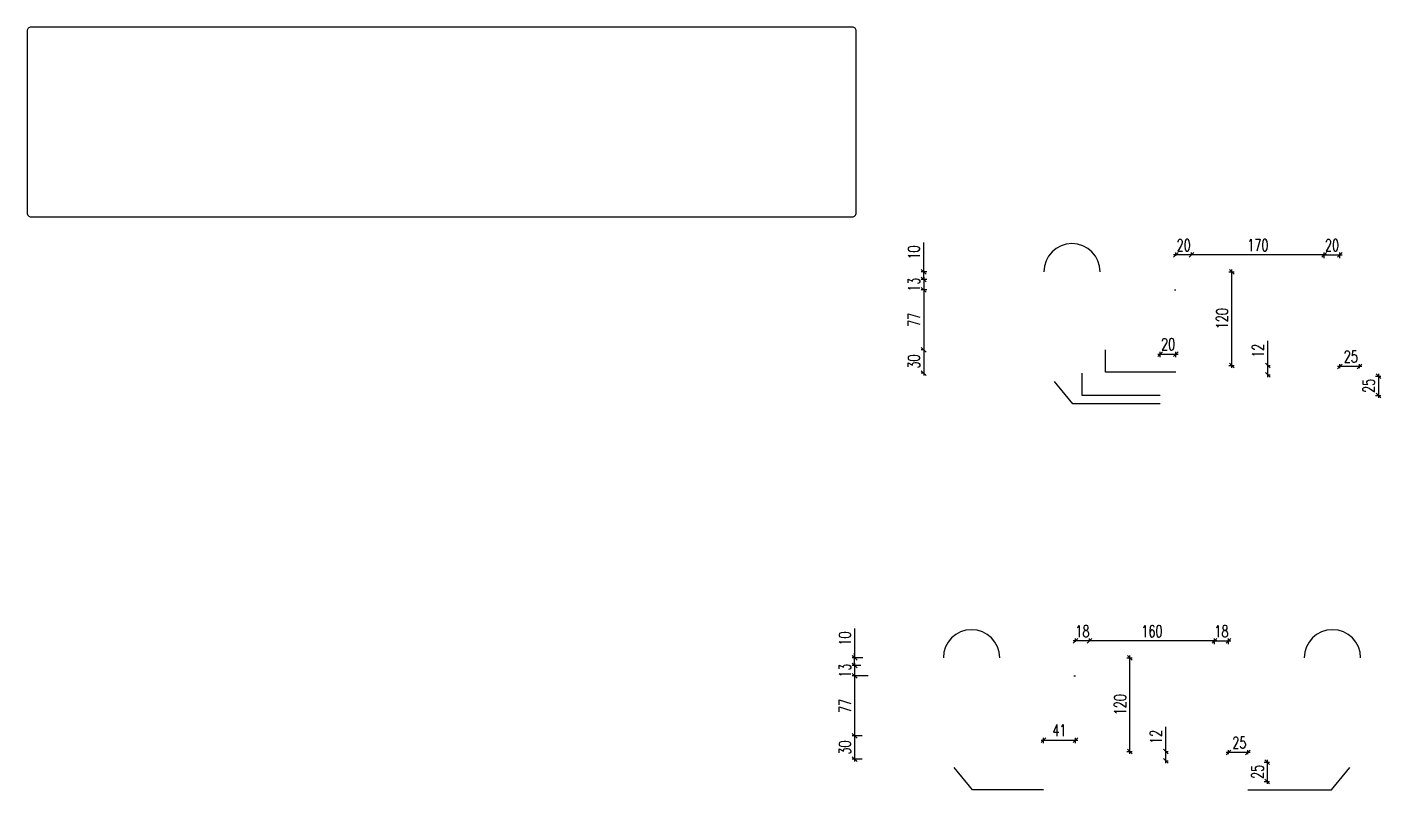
# Model space of a CAD drawing. Extents: x 307 to 786, y -197 to -94.
# Drawn here: x 306.72 to 324.06, y -130.6 to -120.82 of the extents above; entities that cross this region are included whole.
import ezdxf

# ---------------------------------------------------------------- set-up
doc = ezdxf.new("R2010")
doc.units = 0
doc.header["$LTSCALE"] = 0.5
doc.header["$MEASUREMENT"] = 0
doc.layers.get('DEFPOINTS').update_dxf_attribs({"linetype": 'CONTINUOUS'})
doc.layers.add('COTATION', color=7, linetype='CONTINUOUS')
doc.styles.add('ROMANS8', font='romans.shx', dxfattribs={"width": 0.7})
doc.dimstyles.new('COT50 cm', dxfattribs={"dimtxt": 0.15, "dimasz": 0.06, "dimexe": 0.03, "dimexo": 0.1, "dimgap": 0.05, "dimtad": 1, "dimdec": 0, "dimlfac": 100, "dimzin": 0, "dimdsep": 46, "dimtxsty": 'ROMANS8', "dimblk1": 'OBLIQUE', "dimblk2": 'OBLIQUE', "dimsah": 1, "dimcen": 0.03, "dimdle": 0.03, "dimclrt": 1, "dimadec": 0, "dimazin": 0, "dimtfac": 1, "dimtdec": 0, "dimtmove": 0, "dimatfit": 3, "dimfxl": 1, "dimfxlon": 1, "dimtolj": 1, "dimtzin": 0, "dimlwd": -1, "dimlwe": -1, "dimarcsym": 0})

# ---------------------------------------------------------------- blocks, each defined once
blk = doc.blocks.new('_Oblique')
at = {"layer": 'COTATION', "color": 0, "lineweight": -2}
blk.add_line((-0.5, -0.5), (0.5, 0.5), dxfattribs=at)
blk = doc.blocks.new('*D613')
at = {"layer": 'COTATION', "color": 0, "transparency": 16777216}
for p, q in [((323.988, -125.292), (324.058, -125.292)), ((324.028, -125.262), (324.028, -125.572)), ((323.988, -125.542), (324.058, -125.542))]:
    blk.add_line(p, q, dxfattribs=at)
at = {"layer": 'DEFPOINTS', "color": 0, "transparency": 16777216}
for p in [(323.782, -125.292), (323.782, -125.542), (324.028, -125.542)]:
    blk.add_point(p, dxfattribs=at)
at = {"layer": 'COTATION', "color": 0, "transparency": 16777216, "xscale": 0.06, "yscale": 0.06, "zscale": 0.06}
for p, rotation in [((324.028, -125.292), 90), ((324.028, -125.542), 270)]:
    blk.add_blockref('_Oblique', p, dxfattribs=dict(at, rotation=rotation))
at = {"layer": 'COTATION', "color": 1, "transparency": 16777216, "insert": (323.903, -125.417), "char_height": 0.15, "attachment_point": 5, "rotation": 90, "style": 'ROMANS8'}
blk.add_mtext('\\A1;25', dxfattribs=at)
blk = doc.blocks.new('*D614')
at = {"layer": 'COTATION', "color": 0, "transparency": 16777216}
for p, q in [((323.302, -123.74), (323.562, -123.74)), ((323.332, -123.78), (323.332, -123.71)), ((323.532, -123.78), (323.532, -123.71))]:
    blk.add_line(p, q, dxfattribs=at)
at = {"layer": 'DEFPOINTS', "color": 0, "transparency": 16777216}
for p in [(323.532, -123.74), (323.332, -123.924), (323.532, -123.924)]:
    blk.add_point(p, dxfattribs=at)
at = {"layer": 'COTATION', "color": 0, "transparency": 16777216, "xscale": 0.06, "yscale": 0.06, "zscale": 0.06, "rotation": 180}
blk.add_blockref('_Oblique', (323.332, -123.74), dxfattribs=at)
at = {"layer": 'COTATION', "color": 0, "transparency": 16777216, "xscale": 0.06, "yscale": 0.06, "zscale": 0.06}
blk.add_blockref('_Oblique', (323.532, -123.74), dxfattribs=at)
at = {"layer": 'COTATION', "color": 1, "transparency": 16777216, "insert": (323.432, -123.615), "char_height": 0.15, "attachment_point": 5, "style": 'ROMANS8'}
blk.add_mtext('\\A1;20', dxfattribs=at)
blk = doc.blocks.new('*D615')
at = {"layer": 'COTATION', "color": 0, "transparency": 16777216}
for p, q in [((323.812, -125.168), (323.502, -125.168)), ((323.532, -125.192), (323.532, -125.138)), ((323.782, -125.192), (323.782, -125.138))]:
    blk.add_line(p, q, dxfattribs=at)
at = {"layer": 'DEFPOINTS', "color": 0, "transparency": 16777216}
for p in [(323.532, -125.168), (323.532, -125.292), (323.782, -125.292)]:
    blk.add_point(p, dxfattribs=at)
at = {"layer": 'COTATION', "color": 0, "transparency": 16777216, "xscale": 0.06, "yscale": 0.06, "zscale": 0.06, "rotation": 180}
blk.add_blockref('_Oblique', (323.532, -125.168), dxfattribs=at)
at = {"layer": 'COTATION', "color": 0, "transparency": 16777216, "xscale": 0.06, "yscale": 0.06, "zscale": 0.06}
blk.add_blockref('_Oblique', (323.782, -125.168), dxfattribs=at)
at = {"layer": 'COTATION', "color": 1, "transparency": 16777216, "insert": (323.672, -125.043), "char_height": 0.15, "attachment_point": 5, "style": 'ROMANS8'}
blk.add_mtext('\\A1;25', dxfattribs=at)
blk = doc.blocks.new('*D616')
at = {"layer": 'COTATION', "color": 0, "transparency": 16777216}
for p, q in [((318.201, -123.956), (318.201, -123.581)), ((318.241, -123.956), (318.171, -123.956)), ((318.201, -124.056), (318.201, -123.956)), ((318.241, -124.056), (318.171, -124.056)), ((318.201, -124.056), (318.201, -124.116))]:
    blk.add_line(p, q, dxfattribs=at)
at = {"layer": 'DEFPOINTS', "color": 0, "transparency": 16777216}
for p in [(318.201, -123.956), (318.404, -123.956), (318.378, -124.056)]:
    blk.add_point(p, dxfattribs=at)
at = {"layer": 'COTATION', "color": 0, "transparency": 16777216, "xscale": 0.06, "yscale": 0.06, "zscale": 0.06}
for p, rotation in [((318.201, -123.956), 270), ((318.201, -124.056), 90)]:
    blk.add_blockref('_Oblique', p, dxfattribs=dict(at, rotation=rotation))
at = {"layer": 'COTATION', "color": 1, "transparency": 16777216, "insert": (318.076, -123.708), "char_height": 0.15, "attachment_point": 5, "rotation": 90, "style": 'ROMANS8'}
blk.add_mtext('\\A1;10', dxfattribs=at)
blk = doc.blocks.new('*D617')
at = {"layer": 'COTATION', "color": 0, "transparency": 16777216}
for p, q in [((322.608, -125.156), (322.608, -124.841)), ((322.608, -125.156), (322.638, -125.156)), ((322.608, -125.306), (322.608, -125.156)), ((322.608, -125.276), (322.638, -125.276))]:
    blk.add_line(p, q, dxfattribs=at)
at = {"layer": 'DEFPOINTS', "color": 0, "transparency": 16777216}
for p in [(322.546, -125.156), (322.608, -125.156), (322.554, -125.276)]:
    blk.add_point(p, dxfattribs=at)
at = {"layer": 'COTATION', "color": 0, "transparency": 16777216, "xscale": 0.06, "yscale": 0.06, "zscale": 0.06}
for p, rotation in [((322.608, -125.156), 90), ((322.608, -125.276), 270)]:
    blk.add_blockref('_Oblique', p, dxfattribs=dict(at, rotation=rotation))
at = {"layer": 'COTATION', "color": 1, "transparency": 16777216, "insert": (322.483, -124.968), "char_height": 0.15, "attachment_point": 5, "rotation": 90, "style": 'ROMANS8'}
blk.add_mtext('\\A1;12', dxfattribs=at)
blk = doc.blocks.new('*D618')
at = {"layer": 'COTATION', "color": 0, "transparency": 16777216}
for p, q in [((321.202, -125.01), (321.462, -125.01)), ((321.232, -125.05), (321.232, -124.98)), ((321.432, -125.05), (321.432, -124.98))]:
    blk.add_line(p, q, dxfattribs=at)
at = {"layer": 'DEFPOINTS', "color": 0, "transparency": 16777216}
for p in [(321.432, -125.01), (321.232, -125.292), (321.432, -125.292)]:
    blk.add_point(p, dxfattribs=at)
at = {"layer": 'COTATION', "color": 0, "transparency": 16777216, "xscale": 0.06, "yscale": 0.06, "zscale": 0.06, "rotation": 180}
blk.add_blockref('_Oblique', (321.232, -125.01), dxfattribs=at)
at = {"layer": 'COTATION', "color": 0, "transparency": 16777216, "xscale": 0.06, "yscale": 0.06, "zscale": 0.06}
blk.add_blockref('_Oblique', (321.432, -125.01), dxfattribs=at)
at = {"layer": 'COTATION', "color": 1, "transparency": 16777216, "insert": (321.332, -124.885), "char_height": 0.15, "attachment_point": 5, "style": 'ROMANS8'}
blk.add_mtext('\\A1;20', dxfattribs=at)
blk = doc.blocks.new('*D619')
at = {"layer": 'COTATION', "color": 0, "transparency": 16777216}
for p, q in [((323.362, -123.74), (321.602, -123.74)), ((321.632, -123.74), (321.632, -123.71)), ((323.332, -123.78), (323.332, -123.71))]:
    blk.add_line(p, q, dxfattribs=at)
at = {"layer": 'DEFPOINTS', "color": 0, "transparency": 16777216}
for p in [(321.632, -123.74), (321.632, -123.808), (323.332, -123.924)]:
    blk.add_point(p, dxfattribs=at)
at = {"layer": 'COTATION', "color": 0, "transparency": 16777216, "xscale": 0.06, "yscale": 0.06, "zscale": 0.06, "rotation": 180}
blk.add_blockref('_Oblique', (321.632, -123.74), dxfattribs=at)
at = {"layer": 'COTATION', "color": 0, "transparency": 16777216, "xscale": 0.06, "yscale": 0.06, "zscale": 0.06}
blk.add_blockref('_Oblique', (323.332, -123.74), dxfattribs=at)
at = {"layer": 'COTATION', "color": 1, "transparency": 16777216, "insert": (322.482, -123.615), "char_height": 0.15, "attachment_point": 5, "style": 'ROMANS8'}
blk.add_mtext('\\A1;170', dxfattribs=at)
blk = doc.blocks.new('*D620')
at = {"layer": 'COTATION', "color": 0, "transparency": 16777216}
for p, q in [((321.662, -123.74), (321.402, -123.74)), ((321.432, -123.75), (321.432, -123.71)), ((321.632, -123.74), (321.632, -123.71))]:
    blk.add_line(p, q, dxfattribs=at)
at = {"layer": 'DEFPOINTS', "color": 0, "transparency": 16777216}
for p in [(321.432, -123.74), (321.632, -123.808), (321.432, -123.85)]:
    blk.add_point(p, dxfattribs=at)
at = {"layer": 'COTATION', "color": 0, "transparency": 16777216, "xscale": 0.06, "yscale": 0.06, "zscale": 0.06, "rotation": 180}
blk.add_blockref('_Oblique', (321.432, -123.74), dxfattribs=at)
at = {"layer": 'COTATION', "color": 0, "transparency": 16777216, "xscale": 0.06, "yscale": 0.06, "zscale": 0.06}
blk.add_blockref('_Oblique', (321.632, -123.74), dxfattribs=at)
at = {"layer": 'COTATION', "color": 1, "transparency": 16777216, "insert": (321.532, -123.615), "char_height": 0.15, "attachment_point": 5, "style": 'ROMANS8'}
blk.add_mtext('\\A1;20', dxfattribs=at)
blk = doc.blocks.new('*D621')
at = {"layer": 'COTATION', "color": 0, "transparency": 16777216}
for p, q in [((318.201, -124.056), (318.171, -124.056)), ((318.201, -124.026), (318.201, -124.216)), ((318.241, -124.186), (318.171, -124.186))]:
    blk.add_line(p, q, dxfattribs=at)
at = {"layer": 'DEFPOINTS', "color": 0, "transparency": 16777216}
for p in [(318.272, -124.056), (318.201, -124.186), (318.475, -124.186)]:
    blk.add_point(p, dxfattribs=at)
at = {"layer": 'COTATION', "color": 0, "transparency": 16777216, "xscale": 0.06, "yscale": 0.06, "zscale": 0.06}
for p, rotation in [((318.201, -124.056), 90), ((318.201, -124.186), 270)]:
    blk.add_blockref('_Oblique', p, dxfattribs=dict(at, rotation=rotation))
at = {"layer": 'COTATION', "color": 1, "transparency": 16777216, "insert": (318.076, -124.121), "char_height": 0.15, "attachment_point": 5, "rotation": 90, "style": 'ROMANS8'}
blk.add_mtext('\\A1;13', dxfattribs=at)
blk = doc.blocks.new('*D622')
at = {"layer": 'COTATION', "color": 0, "transparency": 16777216}
for p, q in [((322.109, -123.956), (322.179, -123.956)), ((322.149, -125.186), (322.149, -123.926)), ((322.109, -125.156), (322.179, -125.156))]:
    blk.add_line(p, q, dxfattribs=at)
at = {"layer": 'DEFPOINTS', "color": 0, "transparency": 16777216}
for p in [(321.552, -123.956), (322.149, -123.956), (321.838, -125.156)]:
    blk.add_point(p, dxfattribs=at)
at = {"layer": 'COTATION', "color": 0, "transparency": 16777216, "xscale": 0.06, "yscale": 0.06, "zscale": 0.06}
for p, rotation in [((322.149, -123.956), 90), ((322.149, -125.156), 270)]:
    blk.add_blockref('_Oblique', p, dxfattribs=dict(at, rotation=rotation))
at = {"layer": 'COTATION', "color": 1, "transparency": 16777216, "insert": (322.024, -124.556), "char_height": 0.15, "attachment_point": 5, "rotation": 90, "style": 'ROMANS8'}
blk.add_mtext('\\A1;120', dxfattribs=at)
blk = doc.blocks.new('*D628')
at = {"layer": 'COTATION', "color": 0, "transparency": 16777216}
for p, q in [((318.201, -124.156), (318.201, -124.986)), ((318.241, -124.186), (318.171, -124.186)), ((318.201, -124.956), (318.171, -124.956))]:
    blk.add_line(p, q, dxfattribs=at)
at = {"layer": 'DEFPOINTS', "color": 0, "transparency": 16777216}
for p in [(318.385, -124.186), (318.201, -124.956), (318.292, -124.956)]:
    blk.add_point(p, dxfattribs=at)
at = {"layer": 'COTATION', "color": 0, "transparency": 16777216, "xscale": 0.06, "yscale": 0.06, "zscale": 0.06}
for p, rotation in [((318.201, -124.186), 90), ((318.201, -124.956), 270)]:
    blk.add_blockref('_Oblique', p, dxfattribs=dict(at, rotation=rotation))
at = {"layer": 'COTATION', "color": 1, "transparency": 16777216, "insert": (318.076, -124.571), "char_height": 0.15, "attachment_point": 5, "rotation": 90, "style": 'ROMANS8'}
blk.add_mtext('\\A1;77', dxfattribs=at)
blk = doc.blocks.new('*D629')
at = {"layer": 'COTATION', "color": 0, "transparency": 16777216}
for p, q in [((318.201, -124.956), (318.171, -124.956)), ((318.201, -124.926), (318.201, -125.286)), ((318.201, -125.256), (318.171, -125.256))]:
    blk.add_line(p, q, dxfattribs=at)
at = {"layer": 'DEFPOINTS', "color": 0, "transparency": 16777216}
for p in [(318.292, -124.956), (318.201, -125.256), (318.292, -125.256)]:
    blk.add_point(p, dxfattribs=at)
at = {"layer": 'COTATION', "color": 0, "transparency": 16777216, "xscale": 0.06, "yscale": 0.06, "zscale": 0.06}
for p, rotation in [((318.201, -124.956), 90), ((318.201, -125.256), 270)]:
    blk.add_blockref('_Oblique', p, dxfattribs=dict(at, rotation=rotation))
at = {"layer": 'COTATION', "color": 1, "transparency": 16777216, "insert": (318.076, -125.106), "char_height": 0.15, "attachment_point": 5, "rotation": 90, "style": 'ROMANS8'}
blk.add_mtext('\\A1;30', dxfattribs=at)
blk = doc.blocks.new('*D633')
at = {"layer": 'COTATION', "color": 0, "transparency": 16777216}
for p, q in [((322.562, -130.24), (322.632, -130.24)), ((322.602, -130.21), (322.602, -130.52)), ((322.562, -130.49), (322.632, -130.49))]:
    blk.add_line(p, q, dxfattribs=at)
at = {"layer": 'DEFPOINTS', "color": 0, "transparency": 16777216}
for p in [(322.355, -130.24), (322.355, -130.49), (322.602, -130.49)]:
    blk.add_point(p, dxfattribs=at)
at = {"layer": 'COTATION', "color": 0, "transparency": 16777216, "xscale": 0.06, "yscale": 0.06, "zscale": 0.06}
for p, rotation in [((322.602, -130.24), 90), ((322.602, -130.49), 270)]:
    blk.add_blockref('_Oblique', p, dxfattribs=dict(at, rotation=rotation))
at = {"layer": 'COTATION', "color": 1, "transparency": 16777216, "insert": (322.477, -130.365), "char_height": 0.15, "attachment_point": 5, "rotation": 90, "style": 'ROMANS8'}
blk.add_mtext('\\A1;25', dxfattribs=at)
blk = doc.blocks.new('*D634')
at = {"layer": 'COTATION', "color": 0, "transparency": 16777216}
for p, q in [((321.925, -128.728), (321.925, -128.658)), ((322.105, -128.728), (322.105, -128.658)), ((321.895, -128.688), (322.135, -128.688))]:
    blk.add_line(p, q, dxfattribs=at)
at = {"layer": 'DEFPOINTS', "color": 0, "transparency": 16777216}
for p in [(322.105, -128.688), (321.925, -128.872), (322.105, -128.872)]:
    blk.add_point(p, dxfattribs=at)
at = {"layer": 'COTATION', "color": 0, "transparency": 16777216, "xscale": 0.06, "yscale": 0.06, "zscale": 0.06, "rotation": 180}
blk.add_blockref('_Oblique', (321.925, -128.688), dxfattribs=at)
at = {"layer": 'COTATION', "color": 0, "transparency": 16777216, "xscale": 0.06, "yscale": 0.06, "zscale": 0.06}
blk.add_blockref('_Oblique', (322.105, -128.688), dxfattribs=at)
at = {"layer": 'COTATION', "color": 1, "transparency": 16777216, "insert": (322.015, -128.563), "char_height": 0.15, "attachment_point": 5, "style": 'ROMANS8'}
blk.add_mtext('\\A1;18', dxfattribs=at)
blk = doc.blocks.new('*D635')
at = {"layer": 'COTATION', "color": 0, "transparency": 16777216}
for p, q in [((322.385, -130.116), (322.075, -130.116)), ((322.105, -130.14), (322.105, -130.086)), ((322.355, -130.14), (322.355, -130.086))]:
    blk.add_line(p, q, dxfattribs=at)
at = {"layer": 'DEFPOINTS', "color": 0, "transparency": 16777216}
for p in [(322.105, -130.116), (322.105, -130.24), (322.355, -130.24)]:
    blk.add_point(p, dxfattribs=at)
at = {"layer": 'COTATION', "color": 0, "transparency": 16777216, "xscale": 0.06, "yscale": 0.06, "zscale": 0.06, "rotation": 180}
blk.add_blockref('_Oblique', (322.105, -130.116), dxfattribs=at)
at = {"layer": 'COTATION', "color": 0, "transparency": 16777216, "xscale": 0.06, "yscale": 0.06, "zscale": 0.06}
blk.add_blockref('_Oblique', (322.355, -130.116), dxfattribs=at)
at = {"layer": 'COTATION', "color": 1, "transparency": 16777216, "insert": (322.245, -129.991), "char_height": 0.15, "attachment_point": 5, "style": 'ROMANS8'}
blk.add_mtext('\\A1;25', dxfattribs=at)
blk = doc.blocks.new('*D636')
at = {"layer": 'COTATION', "color": 0, "transparency": 16777216}
for p, q in [((317.317, -128.529), (317.317, -128.904)), ((317.317, -128.904), (317.317, -128.844)), ((317.421, -128.904), (317.287, -128.904)), ((317.394, -129.004), (317.287, -129.004)), ((317.317, -129.004), (317.317, -128.904)), ((317.317, -129.004), (317.317, -128.904)), ((317.317, -129.004), (317.317, -129.064))]:
    blk.add_line(p, q, dxfattribs=at)
at = {"layer": 'DEFPOINTS', "color": 0, "transparency": 16777216}
for p in [(317.317, -128.904), (317.494, -129.004), (317.521, -128.904)]:
    blk.add_point(p, dxfattribs=at)
at = {"layer": 'COTATION', "color": 0, "transparency": 16777216, "xscale": 0.06, "yscale": 0.06, "zscale": 0.06}
for p, rotation in [((317.317, -128.904), 270), ((317.317, -129.004), 90)]:
    blk.add_blockref('_Oblique', p, dxfattribs=dict(at, rotation=rotation))
at = {"layer": 'COTATION', "color": 1, "transparency": 16777216, "insert": (317.192, -128.657), "char_height": 0.15, "attachment_point": 5, "rotation": 90, "style": 'ROMANS8'}
blk.add_mtext('\\A1;10', dxfattribs=at)
blk = doc.blocks.new('*D637')
at = {"layer": 'COTATION', "color": 0, "transparency": 16777216}
for p, q in [((321.301, -130.104), (321.301, -129.789)), ((321.301, -130.104), (321.331, -130.104)), ((321.301, -130.254), (321.301, -130.104)), ((321.301, -130.224), (321.331, -130.224))]:
    blk.add_line(p, q, dxfattribs=at)
at = {"layer": 'DEFPOINTS', "color": 0, "transparency": 16777216}
for p in [(321.24, -130.104), (321.247, -130.224), (321.301, -130.104)]:
    blk.add_point(p, dxfattribs=at)
at = {"layer": 'COTATION', "color": 0, "transparency": 16777216, "xscale": 0.06, "yscale": 0.06, "zscale": 0.06}
for p, rotation in [((321.301, -130.104), 90), ((321.301, -130.224), 270)]:
    blk.add_blockref('_Oblique', p, dxfattribs=dict(at, rotation=rotation))
at = {"layer": 'COTATION', "color": 1, "transparency": 16777216, "insert": (321.176, -129.917), "char_height": 0.15, "attachment_point": 5, "rotation": 90, "style": 'ROMANS8'}
blk.add_mtext('\\A1;12', dxfattribs=at)
blk = doc.blocks.new('*D638')
at = {"layer": 'COTATION', "color": 0, "transparency": 16777216}
for p, q in [((319.705, -129.958), (320.175, -129.958)), ((319.735, -129.998), (319.735, -129.928)), ((320.145, -129.998), (320.145, -129.928))]:
    blk.add_line(p, q, dxfattribs=at)
at = {"layer": 'DEFPOINTS', "color": 0, "transparency": 16777216}
for p in [(320.145, -129.958), (319.735, -130.24), (320.145, -130.24)]:
    blk.add_point(p, dxfattribs=at)
at = {"layer": 'COTATION', "color": 0, "transparency": 16777216, "xscale": 0.06, "yscale": 0.06, "zscale": 0.06, "rotation": 180}
blk.add_blockref('_Oblique', (319.735, -129.958), dxfattribs=at)
at = {"layer": 'COTATION', "color": 0, "transparency": 16777216, "xscale": 0.06, "yscale": 0.06, "zscale": 0.06}
blk.add_blockref('_Oblique', (320.145, -129.958), dxfattribs=at)
at = {"layer": 'COTATION', "color": 1, "transparency": 16777216, "insert": (319.94, -129.833), "char_height": 0.15, "attachment_point": 5, "style": 'ROMANS8'}
blk.add_mtext('\\A1;41', dxfattribs=at)
blk = doc.blocks.new('*D639')
at = {"layer": 'COTATION', "color": 0, "transparency": 16777216}
for p, q in [((320.325, -128.688), (320.325, -128.658)), ((321.925, -128.728), (321.925, -128.658)), ((321.955, -128.688), (320.295, -128.688))]:
    blk.add_line(p, q, dxfattribs=at)
at = {"layer": 'DEFPOINTS', "color": 0, "transparency": 16777216}
for p in [(320.325, -128.688), (320.325, -128.757), (321.925, -128.872)]:
    blk.add_point(p, dxfattribs=at)
at = {"layer": 'COTATION', "color": 0, "transparency": 16777216, "xscale": 0.06, "yscale": 0.06, "zscale": 0.06, "rotation": 180}
blk.add_blockref('_Oblique', (320.325, -128.688), dxfattribs=at)
at = {"layer": 'COTATION', "color": 0, "transparency": 16777216, "xscale": 0.06, "yscale": 0.06, "zscale": 0.06}
blk.add_blockref('_Oblique', (321.925, -128.688), dxfattribs=at)
at = {"layer": 'COTATION', "color": 1, "transparency": 16777216, "insert": (321.125, -128.563), "char_height": 0.15, "attachment_point": 5, "style": 'ROMANS8'}
blk.add_mtext('\\A1;160', dxfattribs=at)
blk = doc.blocks.new('*D640')
at = {"layer": 'COTATION', "color": 0, "transparency": 16777216}
for p, q in [((320.145, -128.699), (320.145, -128.658)), ((320.325, -128.688), (320.325, -128.658)), ((320.355, -128.688), (320.115, -128.688))]:
    blk.add_line(p, q, dxfattribs=at)
at = {"layer": 'DEFPOINTS', "color": 0, "transparency": 16777216}
for p in [(320.145, -128.688), (320.145, -128.799), (320.325, -128.757)]:
    blk.add_point(p, dxfattribs=at)
at = {"layer": 'COTATION', "color": 0, "transparency": 16777216, "xscale": 0.06, "yscale": 0.06, "zscale": 0.06, "rotation": 180}
blk.add_blockref('_Oblique', (320.145, -128.688), dxfattribs=at)
at = {"layer": 'COTATION', "color": 0, "transparency": 16777216, "xscale": 0.06, "yscale": 0.06, "zscale": 0.06}
blk.add_blockref('_Oblique', (320.325, -128.688), dxfattribs=at)
at = {"layer": 'COTATION', "color": 1, "transparency": 16777216, "insert": (320.235, -128.563), "char_height": 0.15, "attachment_point": 5, "style": 'ROMANS8'}
blk.add_mtext('\\A1;18', dxfattribs=at)
blk = doc.blocks.new('*D641')
at = {"layer": 'COTATION', "color": 0, "transparency": 16777216}
for p, q in [((317.317, -129.004), (317.287, -129.004)), ((317.317, -128.974), (317.317, -129.164)), ((317.491, -129.134), (317.287, -129.134))]:
    blk.add_line(p, q, dxfattribs=at)
at = {"layer": 'DEFPOINTS', "color": 0, "transparency": 16777216}
for p in [(317.388, -129.004), (317.317, -129.134), (317.591, -129.134)]:
    blk.add_point(p, dxfattribs=at)
at = {"layer": 'COTATION', "color": 0, "transparency": 16777216, "xscale": 0.06, "yscale": 0.06, "zscale": 0.06}
for p, rotation in [((317.317, -129.004), 90), ((317.317, -129.134), 270)]:
    blk.add_blockref('_Oblique', p, dxfattribs=dict(at, rotation=rotation))
at = {"layer": 'COTATION', "color": 1, "transparency": 16777216, "insert": (317.192, -129.069), "char_height": 0.15, "attachment_point": 5, "rotation": 90, "style": 'ROMANS8'}
blk.add_mtext('\\A1;13', dxfattribs=at)
blk = doc.blocks.new('*D642')
at = {"layer": 'COTATION', "color": 0, "transparency": 16777216}
for p, q in [((320.803, -128.904), (320.873, -128.904)), ((320.843, -130.134), (320.843, -128.874)), ((320.803, -130.104), (320.873, -130.104))]:
    blk.add_line(p, q, dxfattribs=at)
at = {"layer": 'DEFPOINTS', "color": 0, "transparency": 16777216}
for p in [(320.245, -128.904), (320.843, -128.904), (320.532, -130.104)]:
    blk.add_point(p, dxfattribs=at)
at = {"layer": 'COTATION', "color": 0, "transparency": 16777216, "xscale": 0.06, "yscale": 0.06, "zscale": 0.06}
for p, rotation in [((320.843, -128.904), 90), ((320.843, -130.104), 270)]:
    blk.add_blockref('_Oblique', p, dxfattribs=dict(at, rotation=rotation))
at = {"layer": 'COTATION', "color": 1, "transparency": 16777216, "insert": (320.718, -129.504), "char_height": 0.15, "attachment_point": 5, "rotation": 90, "style": 'ROMANS8'}
blk.add_mtext('\\A1;120', dxfattribs=at)
blk = doc.blocks.new('*D631')
at = {"layer": 'COTATION', "color": 0, "transparency": 16777216}
for p, q in [((317.401, -129.134), (317.287, -129.134)), ((317.317, -129.104), (317.317, -129.934)), ((317.411, -129.904), (317.287, -129.904))]:
    blk.add_line(p, q, dxfattribs=at)
at = {"layer": 'DEFPOINTS', "color": 0, "transparency": 16777216}
for p in [(317.501, -129.134), (317.317, -129.904), (317.511, -129.904)]:
    blk.add_point(p, dxfattribs=at)
at = {"layer": 'COTATION', "color": 0, "transparency": 16777216, "xscale": 0.06, "yscale": 0.06, "zscale": 0.06}
for p, rotation in [((317.317, -129.134), 90), ((317.317, -129.904), 270)]:
    blk.add_blockref('_Oblique', p, dxfattribs=dict(at, rotation=rotation))
at = {"layer": 'COTATION', "color": 1, "transparency": 16777216, "insert": (317.192, -129.519), "char_height": 0.15, "attachment_point": 5, "rotation": 90, "style": 'ROMANS8'}
blk.add_mtext('\\A1;77', dxfattribs=at)
blk = doc.blocks.new('*D632')
at = {"layer": 'COTATION', "color": 0, "transparency": 16777216}
for p, q in [((317.317, -129.874), (317.317, -130.234)), ((317.411, -129.904), (317.287, -129.904)), ((317.411, -130.204), (317.287, -130.204))]:
    blk.add_line(p, q, dxfattribs=at)
at = {"layer": 'DEFPOINTS', "color": 0, "transparency": 16777216}
for p in [(317.511, -129.904), (317.317, -130.204), (317.511, -130.204)]:
    blk.add_point(p, dxfattribs=at)
at = {"layer": 'COTATION', "color": 0, "transparency": 16777216, "xscale": 0.06, "yscale": 0.06, "zscale": 0.06}
for p, rotation in [((317.317, -129.904), 90), ((317.317, -130.204), 270)]:
    blk.add_blockref('_Oblique', p, dxfattribs=dict(at, rotation=rotation))
at = {"layer": 'COTATION', "color": 1, "transparency": 16777216, "insert": (317.192, -130.054), "char_height": 0.15, "attachment_point": 5, "rotation": 90, "style": 'ROMANS8'}
blk.add_mtext('\\A1;30', dxfattribs=at)

msp = doc.modelspace()

# ---------------------------------------------------------------- linework, layer by layer
at = {"layer": 'COTATION', "color": 1}
for p, q in [((321.4121, -124.1856), (321.4321, -124.1856)), ((320.1255, -129.1343), (320.1455, -129.1343))]:
    msp.add_line(p, q, dxfattribs=at)
at = {"layer": 'COTATION'}
for p, q in [((320.5321, -125.2416), (320.5321, -124.9556)), ((320.1135, -125.6486), (319.8788, -125.3626)), ((320.2321, -125.5416), (320.2321, -125.2556)), ((321.4321, -125.2416), (320.5321, -125.2416)), ((321.2321, -125.5416), (320.2321, -125.5416)), ((321.2321, -125.6486), (320.1135, -125.6486)), ((318.8268, -130.5973), (318.5921, -130.3113)), ((323.4241, -130.5973), (323.6588, -130.3113)), ((319.7355, -130.5973), (318.8268, -130.5973)), ((322.3555, -130.5973), (323.4241, -130.5973))]:
    msp.add_line(p, q, dxfattribs=at)
msp.add_lwpolyline([(317.2874, -120.8193), (306.7657, -120.8193, 0.4142136), (306.7157, -120.8693), (306.7157, -123.2006, 0.4142136), (306.7657, -123.2506), (317.2874, -123.2506, 0.4142136), (317.3374, -123.2006), (317.3374, -120.8693, 0.4142136)], format="xyb", close=True, dxfattribs=at)
for centre in [(320.1008, -123.9556), (318.8141, -128.9043), (323.4368, -128.9043)]:
    msp.add_arc(centre, 0.3611, 0, 180, dxfattribs=at)

# ---------------------------------------------------------------- dimensions: what is measured, and where the dimension line sits
for base, p1, p2, override, picture, middle in [((318.2009, -123.9556), (318.3776, -124.0556), (318.4044, -123.9556), {"dimtxt": 0.15, "dimfxl": 0.04, "dimfxlon": 1}, '*D616', (318.2009, -123.7081)), ((318.2009, -124.1856), (318.272, -124.0556), (318.4749, -124.1856), {"dimtxt": 0.15, "dimfxl": 0.04, "dimfxlon": 1}, '*D621', (318.2009, -124.1206)), ((324.0283, -125.5416), (323.7821, -125.2916), (323.7821, -125.5416), {"dimtxt": 0.15, "dimfxl": 0.04, "dimfxlon": 1}, '*D613', (324.0283, -125.4166)), ((317.3171, -128.9043), (317.4939, -129.0043), (317.5206, -128.9043), {"dimtmove": 1}, '*D636', (317.3171, -128.6568)), ((317.3171, -129.1343), (317.3882, -129.0043), (317.5911, -129.1343), {"dimtmove": 1}, '*D641', (317.3171, -129.0693)), ((322.6016, -130.4903), (322.3555, -130.2403), (322.3555, -130.4903), {"dimtxt": 0.15, "dimfxl": 0.04, "dimfxlon": 1}, '*D633', (322.6016, -130.3653))]:
    dim = msp.add_linear_dim(base=base, p1=p1, p2=p2, angle=90, dimstyle='COT50 cm', override=override, dxfattribs=at)
    dim.commit()
    dim.dimension.update_dxf_attribs({"geometry": picture, "text_midpoint": middle, "dimtype": 160})
for base, p1, p2, picture, middle in [((321.4321, -123.7396), (321.6321, -123.8079), (321.4321, -123.8502), '*D620', (321.5321, -123.7396)), ((323.5321, -123.7396), (323.3321, -123.9237), (323.5321, -123.9237), '*D614', (323.4321, -123.7396)), ((321.4321, -125.0097), (321.2321, -125.2916), (321.4321, -125.2916), '*D618', (321.3321, -125.0097)), ((323.5321, -125.1677), (323.7821, -125.2916), (323.5321, -125.2916), '*D615', (323.6721, -125.1677)), ((320.1455, -128.6883), (320.3255, -128.7566), (320.1455, -128.7989), '*D640', (320.2355, -128.6883)), ((322.1055, -128.6883), (321.9255, -128.8724), (322.1055, -128.8724), '*D634', (322.0155, -128.6883)), ((320.1455, -129.9584), (319.7355, -130.2403), (320.1455, -130.2403), '*D638', (319.9405, -129.9584)), ((322.1055, -130.1164), (322.3555, -130.2403), (322.1055, -130.2403), '*D635', (322.2455, -130.1164))]:
    dim = msp.add_linear_dim(base=base, p1=p1, p2=p2, dimstyle='COT50 cm', override={"dimtxt": 0.15, "dimfxl": 0.04, "dimfxlon": 1}, dxfattribs=at)
    dim.commit()
    dim.dimension.update_dxf_attribs({"geometry": picture, "text_midpoint": middle, "dimtype": 160})
for base, p1, p2, picture, middle in [((321.6321, -123.7396), (323.3321, -123.9237), (321.6321, -123.8079), '*D619', (322.4821, -123.6146)), ((320.3255, -128.6883), (321.9255, -128.8724), (320.3255, -128.7566), '*D639', (321.1255, -128.5633))]:
    dim = msp.add_linear_dim(base=base, p1=p1, p2=p2, dimstyle='COT50 cm', override={"dimtxt": 0.15, "dimfxl": 0.04, "dimfxlon": 1}, dxfattribs=at)
    dim.commit()
    dim.dimension.update_dxf_attribs({"geometry": picture, "text_midpoint": middle})
for base, p1, p2, override, picture, middle in [((322.1493, -123.9556), (321.8383, -125.1556), (321.5521, -123.9556), {"dimtxt": 0.15, "dimfxl": 0.04, "dimfxlon": 1}, '*D622', (322.0243, -124.5556)), ((318.2009, -124.9556), (318.3849, -124.1856), (318.2919, -124.9556), {"dimtxt": 0.15, "dimtmove": 1, "dimfxl": 0.04, "dimfxlon": 1}, '*D628', (318.0759, -124.5706)), ((322.6079, -125.1556), (322.5542, -125.2756), (322.5464, -125.1556), {"dimtxt": 0.15, "dimfxl": 0.04, "dimfxlon": 1}, '*D617', (322.4829, -124.9681)), ((318.2009, -125.2556), (318.2919, -124.9556), (318.2919, -125.2556), {"dimtxt": 0.15, "dimtmove": 1, "dimfxl": 0.04, "dimfxlon": 1}, '*D629', (318.0759, -125.1056)), ((320.8426, -128.9043), (320.5316, -130.1043), (320.2455, -128.9043), {"dimtxt": 0.15, "dimfxl": 0.04, "dimfxlon": 1}, '*D642', (320.7176, -129.5043)), ((317.3171, -129.9043), (317.5011, -129.1343), (317.5114, -129.9043), {"dimtmove": 1}, '*D631', (317.1921, -129.5193)), ((317.3171, -130.2043), (317.5114, -129.9043), (317.5114, -130.2043), {"dimtmove": 1}, '*D632', (317.1921, -130.0543)), ((321.3012, -130.1043), (321.2475, -130.2243), (321.2397, -130.1043), {"dimtxt": 0.15, "dimfxl": 0.04, "dimfxlon": 1}, '*D637', (321.1762, -129.9168))]:
    dim = msp.add_linear_dim(base=base, p1=p1, p2=p2, angle=90, dimstyle='COT50 cm', override=override, dxfattribs=at)
    dim.commit()
    dim.dimension.update_dxf_attribs({"geometry": picture, "text_midpoint": middle})

doc.saveas('drawing.dxf')
